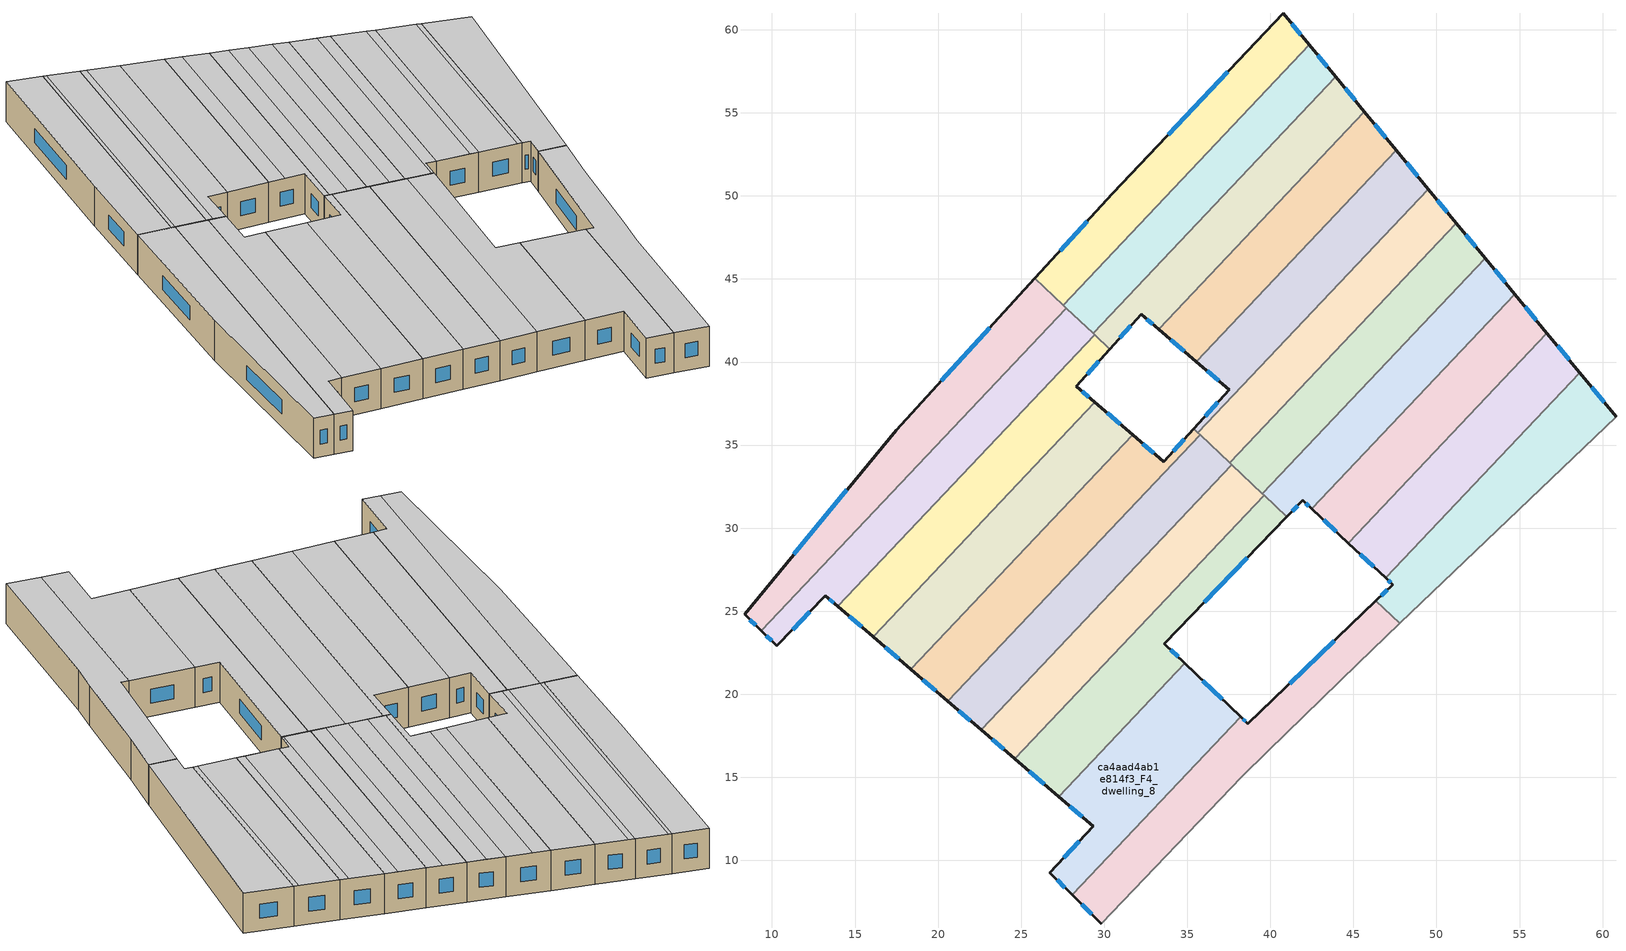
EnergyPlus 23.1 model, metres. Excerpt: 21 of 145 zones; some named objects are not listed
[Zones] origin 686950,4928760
ca4aad4ab1e814f3_F4_dwelling_0
 floor to ca4aad4ab1e814f3_F3_dwelling_0 (EU_floor_Construction): 27.72,43.24 9.36,23.83 8.35,24.82 17.49,35.91 25.83,45.03 z12
 wall outside (EU_wall_Construction): 25.83,45.03 17.49,35.91 8.35,24.82 9.36,23.83 z12:15
 wall to ca4aad4ab1e814f3_F4_dwelling_1 (EU_wall_Construction): 9.36,23.83 27.72,43.24 z12:15
 wall to ca4aad4ab1e814f3_F4_dwelling_10 (EU_wall_Construction): 27.53,43.42 25.83,45.03 z12:15
 wall to ca4aad4ab1e814f3_F4_dwelling_11 (EU_wall_Construction): 27.72,43.24 27.53,43.42 z12:15
 window (EU_Window_Construction): 8.68,24.49 9.03,24.15 / 14.51,32.3 11.32,28.42 / 23.12,42.06 20.2,38.87 z12.98:14.02
 ceiling to ca4aad4ab1e814f3_F5_dwelling_0 (EU_floor_Construction): 17.49,35.91 8.35,24.82 9.36,23.83 27.72,43.24 25.83,45.03 z15
ca4aad4ab1e814f3_F4_dwelling_1
 floor to ca4aad4ab1e814f3_F3_dwelling_1 (EU_floor_Construction): 29.42,41.63 13.97,25.29 13.22,25.93 10.3,22.92 9.36,23.83 27.72,43.24 z12
 wall outside (EU_wall_Construction): 9.36,23.83 10.3,22.92 13.22,25.93 13.97,25.29 z12:15
 wall to ca4aad4ab1e814f3_F4_dwelling_2 (EU_wall_Construction): 13.97,25.29 29.42,41.63 z12:15
 wall to ca4aad4ab1e814f3_F4_dwelling_11 (EU_wall_Construction): 29.33,41.72 27.72,43.24 z12:15
 wall to ca4aad4ab1e814f3_F4_dwelling_12 (EU_wall_Construction): 29.42,41.64 29.33,41.72 z12:15
 window (EU_Window_Construction): 13.46,25.73 13.72,25.5 / 11.25,23.9 12.27,24.95 / 9.67,23.53 9.99,23.21 z12.98:14.02
 ceiling to ca4aad4ab1e814f3_F5_dwelling_1 (EU_floor_Construction): 13.97,25.29 29.42,41.63 27.72,43.24 9.36,23.83 10.3,22.92 13.22,25.93 z15
ca4aad4ab1e814f3_F4_dwelling_10
 floor to ca4aad4ab1e814f3_F3_dwelling_10 (EU_floor_Construction): 40.77,60.99 42.34,59.08 27.53,43.42 25.83,45.03 30.51,50.14 z12
 wall outside (EU_wall_Construction): 42.34,59.08 40.77,60.99 30.51,50.14 25.83,45.03 z12:15
 wall to ca4aad4ab1e814f3_F4_dwelling_11 (EU_wall_Construction): 27.53,43.42 42.34,59.08 z12:15
 window (EU_Window_Construction): 28.99,48.48 27.35,46.69 / 37.43,57.47 33.84,53.67 / 41.83,59.7 41.28,60.37 z12.98:14.02
 ceiling to ca4aad4ab1e814f3_F5_dwelling_10 (EU_floor_Construction): 30.51,50.14 25.83,45.03 27.53,43.42 42.34,59.08 40.77,60.99 z15
ca4aad4ab1e814f3_F4_dwelling_11
 floor to ca4aad4ab1e814f3_F3_dwelling_11 (EU_floor_Construction): 42.34,59.08 43.93,57.16 29.33,41.72 27.53,43.42 z12
 wall outside (EU_wall_Construction): 43.93,57.16 42.34,59.08 z12:15
 wall to ca4aad4ab1e814f3_F4_dwelling_12 (EU_wall_Construction): 29.33,41.72 43.93,57.16 z12:15
 window (EU_Window_Construction): 43.41,57.78 42.86,58.46 z12.98:14.02
 ceiling to ca4aad4ab1e814f3_F5_dwelling_10 (EU_floor_Construction): 27.71,43.25 42.5,58.89 42.34,59.08 27.53,43.42 z15
 ceiling adiabatic (EU_roof_Construction): 29.33,41.72 43.93,57.16 42.5,58.89 27.71,43.25 z15
ca4aad4ab1e814f3_F4_dwelling_12
 floor to ca4aad4ab1e814f3_F3_dwelling_12 (EU_floor_Construction): 43.93,57.16 45.66,55.06 33.28,41.97 32.22,42.87 30.33,40.78 29.33,41.72 z12
 wall outside (EU_wall_Construction): 30.33,40.78 32.22,42.87 33.28,41.97 / 45.66,55.06 43.93,57.16 z12:15
 wall to ca4aad4ab1e814f3_F4_dwelling_13 (EU_wall_Construction): 33.28,41.97 45.66,55.06 z12:15
 wall to ca4aad4ab1e814f3_F4_dwelling_2 (EU_wall_Construction): 29.42,41.64 30.33,40.78 z12:15
 window (EU_Window_Construction): 30.94,41.46 31.6,42.19 / 45.1,55.74 44.49,56.48 / 32.56,42.58 32.93,42.26 z12.98:14.02
 ceiling to ca4aad4ab1e814f3_F5_dwelling_12 (EU_floor_Construction): 33.28,41.97 45.66,55.06 44.25,56.77 29.7,41.38 30.33,40.78 32.22,42.87 z15
 ceiling to ca4aad4ab1e814f3_F5_dwelling_11 (EU_floor_Construction): 29.7,41.38 44.25,56.77 43.93,57.16 29.33,41.72 z15
ca4aad4ab1e814f3_F4_dwelling_13
 floor to ca4aad4ab1e814f3_F3_dwelling_13 (EU_floor_Construction): 45.66,55.06 47.57,52.74 35.55,40.03 33.28,41.97 z12
 wall outside (EU_wall_Construction): 47.57,52.74 45.66,55.06 / 33.28,41.97 35.55,40.03 z12:15
 wall to ca4aad4ab1e814f3_F4_dwelling_14 (EU_wall_Construction): 35.55,40.03 47.57,52.74 z12:15
 window (EU_Window_Construction): 46.95,53.5 46.28,54.31 / 34.02,41.34 34.81,40.66 z12.98:14.02
 ceiling adiabatic (EU_roof_Construction): 35.55,40.03 47.57,52.74 45.66,55.06 33.28,41.97 z15
ca4aad4ab1e814f3_F4_dwelling_14
 floor to ca4aad4ab1e814f3_F3_dwelling_14 (EU_floor_Construction): 47.57,52.74 49.5,50.41 35.64,35.75 35.4,35.99 37.54,38.32 35.55,40.03 z12
 wall outside (EU_wall_Construction): 35.55,40.03 37.54,38.32 35.4,35.99 / 49.5,50.41 47.57,52.74 z12:15
 wall to ca4aad4ab1e814f3_F4_dwelling_15 (EU_wall_Construction): 35.64,35.75 49.5,50.41 z12:15
 wall to ca4aad4ab1e814f3_F4_dwelling_4 (EU_wall_Construction): 35.4,35.99 35.64,35.75 z12:15
 window (EU_Window_Construction): 36.84,37.56 36.09,36.75 / 36.19,39.47 36.89,38.88 / 48.87,51.17 48.2,51.98 z12.98:14.02
 ceiling to ca4aad4ab1e814f3_F5_dwelling_14 (EU_floor_Construction): 37.54,38.32 35.4,35.99 35.64,35.75 49.5,50.41 48.35,51.8 36.47,39.23 z15
 ceiling to ca4aad4ab1e814f3_F5_dwelling_13 (EU_floor_Construction): 36.47,39.23 48.35,51.8 47.57,52.74 35.55,40.03 z15
ca4aad4ab1e814f3_F4_dwelling_15
 floor to ca4aad4ab1e814f3_F3_dwelling_15 (EU_floor_Construction): 49.5,50.41 51.2,48.35 37.57,33.93 35.64,35.75 z12
 wall outside (EU_wall_Construction): 51.2,48.35 49.5,50.41 z12:15
 wall to ca4aad4ab1e814f3_F4_dwelling_16 (EU_wall_Construction): 37.57,33.93 51.2,48.35 z12:15
 wall to ca4aad4ab1e814f3_F4_dwelling_5 (EU_wall_Construction): 35.77,35.63 37.57,33.93 z12:15
 wall to ca4aad4ab1e814f3_F4_dwelling_4 (EU_wall_Construction): 35.64,35.75 35.77,35.63 z12:15
 window (EU_Window_Construction): 50.65,49.02 50.05,49.74 z12.98:14.02
 ceiling adiabatic (EU_roof_Construction): 37.57,33.93 51.2,48.35 50.35,49.38 36.6,34.85 z15
 ceiling to ca4aad4ab1e814f3_F5_dwelling_14 (EU_floor_Construction): 36.6,34.85 50.35,49.38 49.5,50.41 35.64,35.75 z15
ca4aad4ab1e814f3_F4_dwelling_16
 floor to ca4aad4ab1e814f3_F3_dwelling_16 (EU_floor_Construction): 51.2,48.35 52.93,46.26 39.52,32.08 37.57,33.93 z12
 wall outside (EU_wall_Construction): 52.93,46.26 51.2,48.35 z12:15
 wall to ca4aad4ab1e814f3_F4_dwelling_17 (EU_wall_Construction): 39.52,32.08 52.93,46.26 z12:15
 wall to ca4aad4ab1e814f3_F4_dwelling_6 (EU_wall_Construction): 37.69,33.82 39.52,32.08 z12:15
 wall to ca4aad4ab1e814f3_F4_dwelling_5 (EU_wall_Construction): 37.57,33.93 37.69,33.82 z12:15
 window (EU_Window_Construction): 52.36,46.94 51.76,47.67 z12.98:14.02
 ceiling to ca4aad4ab1e814f3_F5_dwelling_16 (EU_floor_Construction): 39.52,32.08 52.92,46.26 52.23,47.1 38.74,32.83 z15
 ceiling adiabatic (EU_roof_Construction): 38.74,32.83 52.23,47.1 51.2,48.35 37.57,33.93 z15
ca4aad4ab1e814f3_F4_dwelling_17
 floor to ca4aad4ab1e814f3_F3_dwelling_17 (EU_floor_Construction): 52.93,46.26 54.72,44.08 42.49,31.16 41.95,31.67 41,30.69 39.52,32.08 z12
 wall outside (EU_wall_Construction): 41,30.69 41.95,31.67 42.49,31.16 / 54.72,44.08 52.93,46.26 z12:15
 wall to ca4aad4ab1e814f3_F4_dwelling_18 (EU_wall_Construction): 42.49,31.16 54.72,44.08 z12:15
 wall to ca4aad4ab1e814f3_F4_dwelling_7 (EU_wall_Construction): 39.62,31.99 41,30.69 z12:15
 wall to ca4aad4ab1e814f3_F4_dwelling_6 (EU_wall_Construction): 39.52,32.08 39.62,31.99 z12:15
 window (EU_Window_Construction): 41.3,31.01 41.64,31.35 / 54.13,44.79 53.51,45.55 / 42.12,31.51 42.32,31.33 z12.98:14.02
 ceiling to ca4aad4ab1e814f3_F5_dwelling_17 (EU_floor_Construction): 42.49,31.16 54.72,44.08 54.15,44.77 40.91,30.77 41,30.69 41.95,31.67 z15
 ceiling to ca4aad4ab1e814f3_F5_dwelling_16 (EU_floor_Construction): 40.91,30.77 54.15,44.77 52.92,46.26 39.52,32.08 z15
ca4aad4ab1e814f3_F4_dwelling_18
 floor to ca4aad4ab1e814f3_F3_dwelling_18 (EU_floor_Construction): 54.72,44.08 56.65,41.75 44.69,29.1 42.49,31.16 z12
 wall outside (EU_wall_Construction): 56.65,41.75 54.72,44.08 / 42.49,31.16 44.69,29.1 z12:15
 wall to ca4aad4ab1e814f3_F4_dwelling_19 (EU_wall_Construction): 44.69,29.1 56.65,41.75 z12:15
 window (EU_Window_Construction): 56.02,42.51 55.34,43.32 / 43.21,30.49 43.98,29.77 z12.98:14.02
 ceiling to ca4aad4ab1e814f3_F5_dwelling_18 (EU_floor_Construction): 44.69,29.1 56.65,41.75 56.26,42.22 44.25,29.52 z15
 ceiling to ca4aad4ab1e814f3_F5_dwelling_17 (EU_floor_Construction): 44.25,29.52 56.26,42.22 54.72,44.08 42.49,31.16 z15
ca4aad4ab1e814f3_F4_dwelling_19
 floor to ca4aad4ab1e814f3_F3_dwelling_19 (EU_floor_Construction): 56.65,41.75 58.62,39.35 46.94,27 44.69,29.1 z12
 wall outside (EU_wall_Construction): 58.62,39.35 56.65,41.75 / 44.69,29.1 46.94,27 z12:15
 wall to ca4aad4ab1e814f3_F4_dwelling_20 (EU_wall_Construction): 46.94,27 58.62,39.35 z12:15
 window (EU_Window_Construction): 57.98,40.13 57.29,40.97 / 45.42,28.42 46.21,27.68 z12.98:14.02
 ceiling to ca4aad4ab1e814f3_F5_dwelling_19 (EU_floor_Construction): 46.94,27 58.62,39.35 58.42,39.59 46.72,27.21 z15
 ceiling to ca4aad4ab1e814f3_F5_dwelling_18 (EU_floor_Construction): 46.72,27.21 58.42,39.59 56.65,41.75 44.69,29.1 z15
ca4aad4ab1e814f3_F4_dwelling_2
 floor to ca4aad4ab1e814f3_F3_dwelling_2 (EU_floor_Construction): 30.33,40.78 28.31,38.54 29.43,37.57 16.09,23.46 13.97,25.29 29.42,41.63 z12
 wall outside (EU_wall_Construction): 29.43,37.57 28.31,38.54 30.33,40.78 / 13.97,25.29 16.09,23.46 z12:15
 wall to ca4aad4ab1e814f3_F4_dwelling_3 (EU_wall_Construction): 16.09,23.46 29.43,37.57 z12:15
 window (EU_Window_Construction): 28.96,39.27 29.67,40.05 / 29.07,37.89 28.67,38.23 / 14.66,24.7 15.4,24.06 z12.98:14.02
 ceiling to ca4aad4ab1e814f3_F5_dwelling_2 (EU_floor_Construction): 29.43,37.57 28.31,38.54 30.33,40.78 29.42,41.63 13.97,25.29 16.09,23.46 z15
ca4aad4ab1e814f3_F4_dwelling_20
 floor to ca4aad4ab1e814f3_F3_dwelling_20 (EU_floor_Construction): 58.62,39.35 60.81,36.7 47.79,24.27 46.36,25.62 47.38,26.59 46.94,27 z12
 wall outside (EU_wall_Construction): 46.94,27 47.38,26.59 46.36,25.62 / 60.81,36.7 58.62,39.35 z12:15
 wall adiabatic (EU_wall_Construction): 47.79,24.27 60.81,36.7 z12:15
 wall to ca4aad4ab1e814f3_F4_dwelling_9 (EU_wall_Construction): 46.36,25.62 47.79,24.27 z12:15
 window (EU_Window_Construction): 47.05,26.28 46.69,25.94 / 47.08,26.87 47.23,26.73 / 60.1,37.56 59.33,38.49 z12.98:14.02
 ceiling to ca4aad4ab1e814f3_F5_dwelling_19 (EU_floor_Construction): 60.81,36.7 58.62,39.35 46.94,27 47.38,26.59 46.36,25.62 47.79,24.27 z15
ca4aad4ab1e814f3_F4_dwelling_3
 floor to ca4aad4ab1e814f3_F3_dwelling_3 (EU_floor_Construction): 31.71,35.61 18.37,21.5 16.09,23.46 29.43,37.57 z12
 wall outside (EU_wall_Construction): 16.09,23.46 18.37,21.5 / 31.71,35.61 29.43,37.57 z12:15
 wall to ca4aad4ab1e814f3_F4_dwelling_4 (EU_wall_Construction): 18.37,21.5 31.71,35.61 z12:15
 window (EU_Window_Construction): 16.83,22.82 17.63,22.14 / 30.97,36.25 30.17,36.93 z12.98:14.02
 ceiling to ca4aad4ab1e814f3_F5_dwelling_3 (EU_floor_Construction): 18.37,21.5 31.71,35.61 29.43,37.57 16.09,23.46 z15
ca4aad4ab1e814f3_F4_dwelling_4
 floor to ca4aad4ab1e814f3_F3_dwelling_4 (EU_floor_Construction): 35.77,35.63 20.59,19.58 18.37,21.5 31.71,35.61 33.58,34 35.4,35.99 z12
 wall outside (EU_wall_Construction): 35.4,35.99 33.58,34 31.71,35.61 / 18.37,21.5 20.59,19.58 z12:15
 wall to ca4aad4ab1e814f3_F4_dwelling_5 (EU_wall_Construction): 20.59,19.58 35.77,35.63 z12:15
 window (EU_Window_Construction): 34.81,35.34 34.17,34.64 / 19.09,20.88 19.87,20.21 / 32.97,34.52 32.32,35.08 z12.98:14.02
 ceiling to ca4aad4ab1e814f3_F5_dwelling_4 (EU_floor_Construction): 33.58,34 31.71,35.61 18.37,21.5 20.59,19.58 35.77,35.63 35.4,35.99 z15
ca4aad4ab1e814f3_F4_dwelling_5
 floor to ca4aad4ab1e814f3_F3_dwelling_5 (EU_floor_Construction): 37.69,33.82 22.6,17.86 20.59,19.58 35.77,35.63 z12
 wall outside (EU_wall_Construction): 20.59,19.58 22.6,17.86 z12:15
 wall to ca4aad4ab1e814f3_F4_dwelling_6 (EU_wall_Construction): 22.6,17.86 37.69,33.82 z12:15
 window (EU_Window_Construction): 21.24,19.02 21.95,18.42 z12.98:14.02
 ceiling to ca4aad4ab1e814f3_F5_dwelling_5 (EU_floor_Construction): 22.6,17.86 37.69,33.82 35.77,35.63 20.59,19.58 z15
ca4aad4ab1e814f3_F4_dwelling_6
 floor to ca4aad4ab1e814f3_F3_dwelling_6 (EU_floor_Construction): 39.62,31.99 24.62,16.12 22.6,17.86 37.69,33.82 z12
 wall outside (EU_wall_Construction): 22.6,17.86 24.62,16.12 z12:15
 wall to ca4aad4ab1e814f3_F4_dwelling_7 (EU_wall_Construction): 24.62,16.12 39.62,31.99 z12:15
 window (EU_Window_Construction): 23.25,17.29 23.96,16.68 z12.98:14.02
 ceiling to ca4aad4ab1e814f3_F5_dwelling_6 (EU_floor_Construction): 24.62,16.12 39.62,31.99 37.69,33.82 22.6,17.86 z15
ca4aad4ab1e814f3_F4_dwelling_7
 floor to ca4aad4ab1e814f3_F3_dwelling_7 (EU_floor_Construction): 41,30.69 33.62,23.05 34.85,21.87 27.26,13.84 24.62,16.12 39.62,31.99 z12
 wall outside (EU_wall_Construction): 34.85,21.87 33.62,23.05 41,30.69 / 24.62,16.12 27.26,13.84 z12:15
 wall to ca4aad4ab1e814f3_F4_dwelling_8 (EU_wall_Construction): 27.26,13.84 34.85,21.87 z12:15
 window (EU_Window_Construction): 36.02,25.54 38.6,28.21 / 34.45,22.26 34.02,22.67 / 25.48,15.38 26.4,14.58 z12.98:14.02
 ceiling to ca4aad4ab1e814f3_F5_dwelling_7 (EU_floor_Construction): 34.85,21.87 33.62,23.05 41,30.69 39.62,31.99 24.62,16.12 27.26,13.84 z15
ca4aad4ab1e814f3_F4_dwelling_8
 floor to ca4aad4ab1e814f3_F3_dwelling_8 (EU_floor_Construction): 38.21,18.64 28.07,7.92 26.73,9.26 29.35,12.04 27.26,13.84 34.85,21.87 z12
 wall outside (EU_wall_Construction): 27.26,13.84 29.35,12.04 26.73,9.26 28.07,7.92 / 38.21,18.64 34.85,21.87 z12:15
 wall to ca4aad4ab1e814f3_F4_dwelling_9 (EU_wall_Construction): 28.07,7.92 38.21,18.64 z12:15
 window (EU_Window_Construction): 27.16,8.83 27.64,8.36 / 28.49,11.14 27.58,10.17 / 27.94,13.26 28.67,12.63 / 37.12,19.69 35.94,20.82 z12.98:14.02
 ceiling to ca4aad4ab1e814f3_F5_dwelling_8 (EU_floor_Construction): 29.35,12.04 26.73,9.26 28.07,7.92 38.21,18.64 34.85,21.87 27.26,13.84 z15
ca4aad4ab1e814f3_F4_dwelling_9
 floor to ca4aad4ab1e814f3_F3_dwelling_9 (EU_floor_Construction): 47.79,24.27 45.25,21.83 39.86,16.58 38.27,15.04 29.83,6.18 28.07,7.92 38.21,18.64 38.65,18.22 46.36,25.62 z12
 wall outside (EU_wall_Construction): 28.07,7.92 29.83,6.18 / 46.36,25.62 38.65,18.22 38.21,18.64 z12:15
 wall adiabatic (EU_wall_Construction): 29.83,6.18 38.27,15.04 39.86,16.58 45.25,21.83 47.79,24.27 z12:15
 window (EU_Window_Construction): 28.64,7.36 29.26,6.75 / 38.5,18.36 38.35,18.51 / 43.85,23.21 41.15,20.63 z12.98:14.02
 ceiling to ca4aad4ab1e814f3_F5_dwelling_9 (EU_floor_Construction): 38.27,15.04 39.86,16.58 45.25,21.83 47.79,24.27 46.36,25.62 38.65,18.22 38.21,18.64 28.07,7.92 29.83,6.18 z15
[Building]
EU S2 Campaign: North Axis=0; Terrain=City; Solar Distribution=FullExterior
[Site:Location]
Bologna: Latitude=44.5; Longitude=11.25; Time Zone=1; Elevation=37
[SizingPeriod:WeatherFileDays]
AnnualSizingPeriod: Begin Month=1; Begin Day of Month=1; End Month=12; End Day of Month=31; Day of Week for Start Day=Monday; Use Weather File Daylight Saving Period=No; Use Weather File Rain and Snow Indicators=No
[MATERIAL]
EU_InternalMass_Material: Roughness=MediumRough; Thickness=0.1; Conductivity=1; Density=1800; Specific Heat=900; Thermal Absorptance=0.9; Solar Absorptance=0.7; Visible Absorptance=0.7
[MATERIAL:NOMASS] Roughness=MediumRough; Thermal Absorptance=0.9; Solar Absorptance=0.7; Visible Absorptance=0.7
Name | Thermal Resistance
EU_wall_NoMass | 0.905828
EU_roof_NoMass | 0.37593
EU_floor_NoMass | 0.67114
[WINDOWMATERIAL:SIMPLEGLAZINGSYSTEM]
EU_Window_SimpleGlazing: UFactor=4.52486; Solar Heat Gain Coefficient=0.85; Visible Transmittance=0.85
[CONSTRUCTION]
EU_wall_Construction: EU_wall_NoMass
EU_roof_Construction: EU_roof_NoMass
EU_floor_Construction: EU_floor_NoMass
EU_Window_Construction: EU_Window_SimpleGlazing
EU_InternalMass_Construction: EU_InternalMass_Material
[ZONE] Type=1; Multiplier=1; Ceiling Height=autocalculate; Floor Area=autocalculate; Part of Total Floor Area=Yes
Name | Volume
ca4aad4ab1e814f3_F4_dwelling_0 | 174.764
ca4aad4ab1e814f3_F4_dwelling_1 | 174.803
ca4aad4ab1e814f3_F4_dwelling_10 | 158.925
ca4aad4ab1e814f3_F4_dwelling_11 | 158.889
ca4aad4ab1e814f3_F4_dwelling_12 | 158.949
ca4aad4ab1e814f3_F4_dwelling_13 | 158.912
ca4aad4ab1e814f3_F4_dwelling_14 | 158.881
ca4aad4ab1e814f3_F4_dwelling_15 | 158.943
ca4aad4ab1e814f3_F4_dwelling_16 | 158.913
ca4aad4ab1e814f3_F4_dwelling_17 | 158.927
ca4aad4ab1e814f3_F4_dwelling_18 | 158.875
ca4aad4ab1e814f3_F4_dwelling_19 | 158.903
ca4aad4ab1e814f3_F4_dwelling_2 | 174.825
ca4aad4ab1e814f3_F4_dwelling_20 | 158.93
ca4aad4ab1e814f3_F4_dwelling_3 | 174.791
ca4aad4ab1e814f3_F4_dwelling_4 | 174.836
ca4aad4ab1e814f3_F4_dwelling_5 | 174.785
ca4aad4ab1e814f3_F4_dwelling_6 | 174.8
ca4aad4ab1e814f3_F4_dwelling_7 | 174.81
ca4aad4ab1e814f3_F4_dwelling_8 | 174.828
ca4aad4ab1e814f3_F4_dwelling_9 | 174.798
[INTERNALMASS] Construction=EU_InternalMass_Construction
Name | Zone or ZoneList | Surface Area
ca4aad4ab1e814f3_F4_dwelling_0_EU_InternalMass | ca4aad4ab1e814f3_F4_dwelling_0 | 58.2549
ca4aad4ab1e814f3_F4_dwelling_1_EU_InternalMass | ca4aad4ab1e814f3_F4_dwelling_1 | 58.2682
ca4aad4ab1e814f3_F4_dwelling_2_EU_InternalMass | ca4aad4ab1e814f3_F4_dwelling_2 | 58.275
ca4aad4ab1e814f3_F4_dwelling_3_EU_InternalMass | ca4aad4ab1e814f3_F4_dwelling_3 | 58.2634
ca4aad4ab1e814f3_F4_dwelling_4_EU_InternalMass | ca4aad4ab1e814f3_F4_dwelling_4 | 58.2785
ca4aad4ab1e814f3_F4_dwelling_5_EU_InternalMass | ca4aad4ab1e814f3_F4_dwelling_5 | 58.2616
ca4aad4ab1e814f3_F4_dwelling_6_EU_InternalMass | ca4aad4ab1e814f3_F4_dwelling_6 | 58.2668
ca4aad4ab1e814f3_F4_dwelling_7_EU_InternalMass | ca4aad4ab1e814f3_F4_dwelling_7 | 58.2704
ca4aad4ab1e814f3_F4_dwelling_8_EU_InternalMass | ca4aad4ab1e814f3_F4_dwelling_8 | 58.276
ca4aad4ab1e814f3_F4_dwelling_9_EU_InternalMass | ca4aad4ab1e814f3_F4_dwelling_9 | 58.2659
ca4aad4ab1e814f3_F4_dwelling_10_EU_InternalMass | ca4aad4ab1e814f3_F4_dwelling_10 | 52.9754
ca4aad4ab1e814f3_F4_dwelling_11_EU_InternalMass | ca4aad4ab1e814f3_F4_dwelling_11 | 52.9629
ca4aad4ab1e814f3_F4_dwelling_12_EU_InternalMass | ca4aad4ab1e814f3_F4_dwelling_12 | 52.9832
ca4aad4ab1e814f3_F4_dwelling_13_EU_InternalMass | ca4aad4ab1e814f3_F4_dwelling_13 | 52.9705
ca4aad4ab1e814f3_F4_dwelling_14_EU_InternalMass | ca4aad4ab1e814f3_F4_dwelling_14 | 52.9608
ca4aad4ab1e814f3_F4_dwelling_15_EU_InternalMass | ca4aad4ab1e814f3_F4_dwelling_15 | 52.9807
ca4aad4ab1e814f3_F4_dwelling_16_EU_InternalMass | ca4aad4ab1e814f3_F4_dwelling_16 | 52.9711
ca4aad4ab1e814f3_F4_dwelling_17_EU_InternalMass | ca4aad4ab1e814f3_F4_dwelling_17 | 52.9758
ca4aad4ab1e814f3_F4_dwelling_18_EU_InternalMass | ca4aad4ab1e814f3_F4_dwelling_18 | 52.9585
ca4aad4ab1e814f3_F4_dwelling_19_EU_InternalMass | ca4aad4ab1e814f3_F4_dwelling_19 | 52.968
ca4aad4ab1e814f3_F4_dwelling_20_EU_InternalMass | ca4aad4ab1e814f3_F4_dwelling_20 | 52.9768
[OTHEREQUIPMENT] Fuel Type=Electricity; Design Level Calculation Method=Watts/Area; Power per Zone Floor Area=1; Fraction Latent=0; Fraction Radiant=0; Fraction Lost=0; Carbon Dioxide Generation Rate=0; EndUse Subcategory=EU_Step8_InternalGains
Name | Zone or ZoneList or Space or SpaceList | Schedule
EU_Step8_InternalGain_ca4aad4ab1e814f3_F4_dwelling_0_f000 | ca4aad4ab1e814f3_F4_dwelling_0 | EU_Step8_GainSchedule_ca4aad4ab1e814f3_F4_dwelling_0_f000
EU_Step8_InternalGain_ca4aad4ab1e814f3_F4_dwelling_1_f000 | ca4aad4ab1e814f3_F4_dwelling_1 | EU_Step8_GainSchedule_ca4aad4ab1e814f3_F4_dwelling_1_f000
EU_Step8_InternalGain_ca4aad4ab1e814f3_F4_dwelling_2_f000 | ca4aad4ab1e814f3_F4_dwelling_2 | EU_Step8_GainSchedule_ca4aad4ab1e814f3_F4_dwelling_2_f000
EU_Step8_InternalGain_ca4aad4ab1e814f3_F4_dwelling_3_f000 | ca4aad4ab1e814f3_F4_dwelling_3 | EU_Step8_GainSchedule_ca4aad4ab1e814f3_F4_dwelling_3_f000
EU_Step8_InternalGain_ca4aad4ab1e814f3_F4_dwelling_4_f000 | ca4aad4ab1e814f3_F4_dwelling_4 | EU_Step8_GainSchedule_ca4aad4ab1e814f3_F4_dwelling_4_f000
EU_Step8_InternalGain_ca4aad4ab1e814f3_F4_dwelling_5_f000 | ca4aad4ab1e814f3_F4_dwelling_5 | EU_Step8_GainSchedule_ca4aad4ab1e814f3_F4_dwelling_5_f000
EU_Step8_InternalGain_ca4aad4ab1e814f3_F4_dwelling_6_f000 | ca4aad4ab1e814f3_F4_dwelling_6 | EU_Step8_GainSchedule_ca4aad4ab1e814f3_F4_dwelling_6_f000
EU_Step8_InternalGain_ca4aad4ab1e814f3_F4_dwelling_7_f000 | ca4aad4ab1e814f3_F4_dwelling_7 | EU_Step8_GainSchedule_ca4aad4ab1e814f3_F4_dwelling_7_f000
EU_Step8_InternalGain_ca4aad4ab1e814f3_F4_dwelling_8_f000 | ca4aad4ab1e814f3_F4_dwelling_8 | EU_Step8_GainSchedule_ca4aad4ab1e814f3_F4_dwelling_8_f000
EU_Step8_InternalGain_ca4aad4ab1e814f3_F4_dwelling_9_f000 | ca4aad4ab1e814f3_F4_dwelling_9 | EU_Step8_GainSchedule_ca4aad4ab1e814f3_F4_dwelling_9_f000
EU_Step8_InternalGain_ca4aad4ab1e814f3_F4_dwelling_10_f000 | ca4aad4ab1e814f3_F4_dwelling_10 | EU_Step8_GainSchedule_ca4aad4ab1e814f3_F4_dwelling_10_f000
EU_Step8_InternalGain_ca4aad4ab1e814f3_F4_dwelling_11_f000 | ca4aad4ab1e814f3_F4_dwelling_11 | EU_Step8_GainSchedule_ca4aad4ab1e814f3_F4_dwelling_11_f000
EU_Step8_InternalGain_ca4aad4ab1e814f3_F4_dwelling_12_f000 | ca4aad4ab1e814f3_F4_dwelling_12 | EU_Step8_GainSchedule_ca4aad4ab1e814f3_F4_dwelling_12_f000
EU_Step8_InternalGain_ca4aad4ab1e814f3_F4_dwelling_13_f000 | ca4aad4ab1e814f3_F4_dwelling_13 | EU_Step8_GainSchedule_ca4aad4ab1e814f3_F4_dwelling_13_f000
EU_Step8_InternalGain_ca4aad4ab1e814f3_F4_dwelling_14_f000 | ca4aad4ab1e814f3_F4_dwelling_14 | EU_Step8_GainSchedule_ca4aad4ab1e814f3_F4_dwelling_14_f000
EU_Step8_InternalGain_ca4aad4ab1e814f3_F4_dwelling_15_f000 | ca4aad4ab1e814f3_F4_dwelling_15 | EU_Step8_GainSchedule_ca4aad4ab1e814f3_F4_dwelling_15_f000
EU_Step8_InternalGain_ca4aad4ab1e814f3_F4_dwelling_16_f000 | ca4aad4ab1e814f3_F4_dwelling_16 | EU_Step8_GainSchedule_ca4aad4ab1e814f3_F4_dwelling_16_f000
EU_Step8_InternalGain_ca4aad4ab1e814f3_F4_dwelling_17_f000 | ca4aad4ab1e814f3_F4_dwelling_17 | EU_Step8_GainSchedule_ca4aad4ab1e814f3_F4_dwelling_17_f000
EU_Step8_InternalGain_ca4aad4ab1e814f3_F4_dwelling_18_f000 | ca4aad4ab1e814f3_F4_dwelling_18 | EU_Step8_GainSchedule_ca4aad4ab1e814f3_F4_dwelling_18_f000
EU_Step8_InternalGain_ca4aad4ab1e814f3_F4_dwelling_19_f000 | ca4aad4ab1e814f3_F4_dwelling_19 | EU_Step8_GainSchedule_ca4aad4ab1e814f3_F4_dwelling_19_f000
EU_Step8_InternalGain_ca4aad4ab1e814f3_F4_dwelling_20_f000 | ca4aad4ab1e814f3_F4_dwelling_20 | EU_Step8_GainSchedule_ca4aad4ab1e814f3_F4_dwelling_20_f000
[ZONEVENTILATION:DESIGNFLOWRATE] Schedule=EU_AlwaysOn; Design Flow Rate Calculation Method=AirChanges/Hour; Air Changes per Hour=0.73129; Ventilation Type=Natural; Fan Pressure Rise=0; Fan Total Efficiency=1; Constant Term Coefficient=1; Temperature Term Coefficient=0; Velocity Term Coefficient=0; Velocity Squared Term Coefficient=0; Minimum Indoor Temperature=-100; Maximum Indoor Temperature=100; Delta Temperature=-100; Minimum Outdoor Temperature=-100; Maximum Outdoor Temperature=100; Maximum Wind Speed=40
Name | Zone or ZoneList or Space or SpaceList
EU_ConstantAir_ca4aad4ab1e814f3_F4_dwelling_0 | ca4aad4ab1e814f3_F4_dwelling_0
EU_ConstantAir_ca4aad4ab1e814f3_F4_dwelling_1 | ca4aad4ab1e814f3_F4_dwelling_1
EU_ConstantAir_ca4aad4ab1e814f3_F4_dwelling_2 | ca4aad4ab1e814f3_F4_dwelling_2
EU_ConstantAir_ca4aad4ab1e814f3_F4_dwelling_3 | ca4aad4ab1e814f3_F4_dwelling_3
EU_ConstantAir_ca4aad4ab1e814f3_F4_dwelling_4 | ca4aad4ab1e814f3_F4_dwelling_4
EU_ConstantAir_ca4aad4ab1e814f3_F4_dwelling_5 | ca4aad4ab1e814f3_F4_dwelling_5
EU_ConstantAir_ca4aad4ab1e814f3_F4_dwelling_6 | ca4aad4ab1e814f3_F4_dwelling_6
EU_ConstantAir_ca4aad4ab1e814f3_F4_dwelling_7 | ca4aad4ab1e814f3_F4_dwelling_7
EU_ConstantAir_ca4aad4ab1e814f3_F4_dwelling_8 | ca4aad4ab1e814f3_F4_dwelling_8
EU_ConstantAir_ca4aad4ab1e814f3_F4_dwelling_9 | ca4aad4ab1e814f3_F4_dwelling_9
EU_ConstantAir_ca4aad4ab1e814f3_F4_dwelling_10 | ca4aad4ab1e814f3_F4_dwelling_10
EU_ConstantAir_ca4aad4ab1e814f3_F4_dwelling_11 | ca4aad4ab1e814f3_F4_dwelling_11
EU_ConstantAir_ca4aad4ab1e814f3_F4_dwelling_12 | ca4aad4ab1e814f3_F4_dwelling_12
EU_ConstantAir_ca4aad4ab1e814f3_F4_dwelling_13 | ca4aad4ab1e814f3_F4_dwelling_13
EU_ConstantAir_ca4aad4ab1e814f3_F4_dwelling_14 | ca4aad4ab1e814f3_F4_dwelling_14
EU_ConstantAir_ca4aad4ab1e814f3_F4_dwelling_15 | ca4aad4ab1e814f3_F4_dwelling_15
EU_ConstantAir_ca4aad4ab1e814f3_F4_dwelling_16 | ca4aad4ab1e814f3_F4_dwelling_16
EU_ConstantAir_ca4aad4ab1e814f3_F4_dwelling_17 | ca4aad4ab1e814f3_F4_dwelling_17
EU_ConstantAir_ca4aad4ab1e814f3_F4_dwelling_18 | ca4aad4ab1e814f3_F4_dwelling_18
EU_ConstantAir_ca4aad4ab1e814f3_F4_dwelling_19 | ca4aad4ab1e814f3_F4_dwelling_19
EU_ConstantAir_ca4aad4ab1e814f3_F4_dwelling_20 | ca4aad4ab1e814f3_F4_dwelling_20
[HVACTEMPLATE:ZONE:IDEALLOADSAIRSYSTEM] System Availability Schedule=EU_AlwaysOn; Maximum Heating Supply Air Temperature=50; Minimum Cooling Supply Air Temperature=13; Maximum Heating Supply Air Humidity Ratio=0.0156; Minimum Cooling Supply Air Humidity Ratio=0.0077; Heating Limit=NoLimit; Cooling Limit=NoLimit; Heating Availability Schedule=EU_AlwaysOn; Cooling Availability Schedule=EU_CoolingOff; Dehumidification Control Type=ConstantSensibleHeatRatio; Cooling Sensible Heat Ratio=0.7; Dehumidification Setpoint=60; Humidification Control Type=None; Humidification Setpoint=30; Outdoor Air Method=None; Outdoor Air Flow Rate per Person=0.00944; Outdoor Air Flow Rate per Zone Floor Area=0; Outdoor Air Flow Rate per Zone=0; Demand Controlled Ventilation Type=None; Outdoor Air Economizer Type=NoEconomizer; Heat Recovery Type=None; Sensible Heat Recovery Effectiveness=0.7; Latent Heat Recovery Effectiveness=0.65
Name | Template Thermostat
ca4aad4ab1e814f3_F4_dwelling_0 | EU_HeatOnly_ca4aad4ab1e814f3_F4_dwelling_0
ca4aad4ab1e814f3_F4_dwelling_1 | EU_HeatOnly_ca4aad4ab1e814f3_F4_dwelling_1
ca4aad4ab1e814f3_F4_dwelling_2 | EU_HeatOnly_ca4aad4ab1e814f3_F4_dwelling_2
ca4aad4ab1e814f3_F4_dwelling_3 | EU_HeatOnly_ca4aad4ab1e814f3_F4_dwelling_3
ca4aad4ab1e814f3_F4_dwelling_4 | EU_HeatOnly_ca4aad4ab1e814f3_F4_dwelling_4
ca4aad4ab1e814f3_F4_dwelling_5 | EU_HeatOnly_ca4aad4ab1e814f3_F4_dwelling_5
ca4aad4ab1e814f3_F4_dwelling_6 | EU_HeatOnly_ca4aad4ab1e814f3_F4_dwelling_6
ca4aad4ab1e814f3_F4_dwelling_7 | EU_HeatOnly_ca4aad4ab1e814f3_F4_dwelling_7
ca4aad4ab1e814f3_F4_dwelling_8 | EU_HeatOnly_ca4aad4ab1e814f3_F4_dwelling_8
ca4aad4ab1e814f3_F4_dwelling_9 | EU_HeatOnly_ca4aad4ab1e814f3_F4_dwelling_9
ca4aad4ab1e814f3_F4_dwelling_10 | EU_HeatOnly_ca4aad4ab1e814f3_F4_dwelling_10
ca4aad4ab1e814f3_F4_dwelling_11 | EU_HeatOnly_ca4aad4ab1e814f3_F4_dwelling_11
ca4aad4ab1e814f3_F4_dwelling_12 | EU_HeatOnly_ca4aad4ab1e814f3_F4_dwelling_12
ca4aad4ab1e814f3_F4_dwelling_13 | EU_HeatOnly_ca4aad4ab1e814f3_F4_dwelling_13
ca4aad4ab1e814f3_F4_dwelling_14 | EU_HeatOnly_ca4aad4ab1e814f3_F4_dwelling_14
ca4aad4ab1e814f3_F4_dwelling_15 | EU_HeatOnly_ca4aad4ab1e814f3_F4_dwelling_15
ca4aad4ab1e814f3_F4_dwelling_16 | EU_HeatOnly_ca4aad4ab1e814f3_F4_dwelling_16
ca4aad4ab1e814f3_F4_dwelling_17 | EU_HeatOnly_ca4aad4ab1e814f3_F4_dwelling_17
ca4aad4ab1e814f3_F4_dwelling_18 | EU_HeatOnly_ca4aad4ab1e814f3_F4_dwelling_18
ca4aad4ab1e814f3_F4_dwelling_19 | EU_HeatOnly_ca4aad4ab1e814f3_F4_dwelling_19
ca4aad4ab1e814f3_F4_dwelling_20 | EU_HeatOnly_ca4aad4ab1e814f3_F4_dwelling_20
[SIZING:ZONE] Zone Cooling Design Supply Air Temperature Input Method=SupplyAirTemperature; Zone Cooling Design Supply Air Temperature=13; Zone Heating Design Supply Air Temperature Input Method=SupplyAirTemperature; Zone Heating Design Supply Air Temperature=50; Zone Cooling Design Supply Air Humidity Ratio=0.008; Zone Heating Design Supply Air Humidity Ratio=0.008; Cooling Design Air Flow Method=DesignDay; Cooling Design Air Flow Rate=0; Cooling Minimum Air Flow per Zone Floor Area=0.000762; Cooling Minimum Air Flow=0; Cooling Minimum Air Flow Fraction=0.2; Heating Design Air Flow Method=DesignDay; Heating Design Air Flow Rate=0; Heating Maximum Air Flow per Zone Floor Area=0.002032; Heating Maximum Air Flow=0.141576; Heating Maximum Air Flow Fraction=0.3; Account for Dedicated Outdoor Air System=No; Dedicated Outdoor Air System Control Strategy=NeutralSupplyAir; Dedicated Outdoor Air Low Setpoint Temperature for Design=autosize; Dedicated Outdoor Air High Setpoint Temperature for Design=autosize; Zone Load Sizing Method=Sensible Load Only No Latent Load; Zone Latent Cooling Design Supply Air Humidity Ratio Input Method=HumidityRatioDifference; Zone Cooling Design Supply Air Humidity Ratio Difference=0.005; Zone Latent Heating Design Supply Air Humidity Ratio Input Method=HumidityRatioDifference; Zone Humidification Design Supply Air Humidity Ratio Difference=0.005
ca4aad4ab1e814f3_F4_dwelling_0; ca4aad4ab1e814f3_F4_dwelling_1; ca4aad4ab1e814f3_F4_dwelling_2; ca4aad4ab1e814f3_F4_dwelling_3; ca4aad4ab1e814f3_F4_dwelling_4; ca4aad4ab1e814f3_F4_dwelling_5; ca4aad4ab1e814f3_F4_dwelling_6; ca4aad4ab1e814f3_F4_dwelling_7; ca4aad4ab1e814f3_F4_dwelling_8; ca4aad4ab1e814f3_F4_dwelling_9; ca4aad4ab1e814f3_F4_dwelling_10; ca4aad4ab1e814f3_F4_dwelling_11; ca4aad4ab1e814f3_F4_dwelling_12; ca4aad4ab1e814f3_F4_dwelling_13; ca4aad4ab1e814f3_F4_dwelling_14; ca4aad4ab1e814f3_F4_dwelling_15; ca4aad4ab1e814f3_F4_dwelling_16; ca4aad4ab1e814f3_F4_dwelling_17; ca4aad4ab1e814f3_F4_dwelling_18; ca4aad4ab1e814f3_F4_dwelling_19; ca4aad4ab1e814f3_F4_dwelling_20
[SCHEDULE:CONSTANT]
Name | Hourly Value
EU_AlwaysOn | 1
EU_CoolingOff | 0
[SCHEDULE:FILE] Column Number=1; Rows to Skip at Top=0; Number of Hours of Data=8760; Column Separator=Comma; Interpolate to Timestep=No; Minutes per Item=60; Adjust Schedule for Daylight Savings=Yes
Name | File
EU_Step8_GainSchedule_ca4aad4ab1e814f3_F4_dwelling_0_f000 | ../../schedules/ca4aad4ab1e814f3/ca4aad4ab1e814f3_F4_dwelling_0_f000_gain.csv
EU_Step8_GainSchedule_ca4aad4ab1e814f3_F4_dwelling_1_f000 | ../../schedules/ca4aad4ab1e814f3/ca4aad4ab1e814f3_F4_dwelling_1_f000_gain.csv
EU_Step8_GainSchedule_ca4aad4ab1e814f3_F4_dwelling_2_f000 | ../../schedules/ca4aad4ab1e814f3/ca4aad4ab1e814f3_F4_dwelling_2_f000_gain.csv
EU_Step8_GainSchedule_ca4aad4ab1e814f3_F4_dwelling_3_f000 | ../../schedules/ca4aad4ab1e814f3/ca4aad4ab1e814f3_F4_dwelling_3_f000_gain.csv
EU_Step8_GainSchedule_ca4aad4ab1e814f3_F4_dwelling_4_f000 | ../../schedules/ca4aad4ab1e814f3/ca4aad4ab1e814f3_F4_dwelling_4_f000_gain.csv
EU_Step8_GainSchedule_ca4aad4ab1e814f3_F4_dwelling_5_f000 | ../../schedules/ca4aad4ab1e814f3/ca4aad4ab1e814f3_F4_dwelling_5_f000_gain.csv
EU_Step8_GainSchedule_ca4aad4ab1e814f3_F4_dwelling_6_f000 | ../../schedules/ca4aad4ab1e814f3/ca4aad4ab1e814f3_F4_dwelling_6_f000_gain.csv
EU_Step8_GainSchedule_ca4aad4ab1e814f3_F4_dwelling_7_f000 | ../../schedules/ca4aad4ab1e814f3/ca4aad4ab1e814f3_F4_dwelling_7_f000_gain.csv
EU_Step8_GainSchedule_ca4aad4ab1e814f3_F4_dwelling_8_f000 | ../../schedules/ca4aad4ab1e814f3/ca4aad4ab1e814f3_F4_dwelling_8_f000_gain.csv
EU_Step8_GainSchedule_ca4aad4ab1e814f3_F4_dwelling_9_f000 | ../../schedules/ca4aad4ab1e814f3/ca4aad4ab1e814f3_F4_dwelling_9_f000_gain.csv
EU_Step8_GainSchedule_ca4aad4ab1e814f3_F4_dwelling_10_f000 | ../../schedules/ca4aad4ab1e814f3/ca4aad4ab1e814f3_F4_dwelling_10_f000_gain.csv
EU_Step8_GainSchedule_ca4aad4ab1e814f3_F4_dwelling_11_f000 | ../../schedules/ca4aad4ab1e814f3/ca4aad4ab1e814f3_F4_dwelling_11_f000_gain.csv
EU_Step8_GainSchedule_ca4aad4ab1e814f3_F4_dwelling_12_f000 | ../../schedules/ca4aad4ab1e814f3/ca4aad4ab1e814f3_F4_dwelling_12_f000_gain.csv
EU_Step8_GainSchedule_ca4aad4ab1e814f3_F4_dwelling_13_f000 | ../../schedules/ca4aad4ab1e814f3/ca4aad4ab1e814f3_F4_dwelling_13_f000_gain.csv
EU_Step8_GainSchedule_ca4aad4ab1e814f3_F4_dwelling_14_f000 | ../../schedules/ca4aad4ab1e814f3/ca4aad4ab1e814f3_F4_dwelling_14_f000_gain.csv
EU_Step8_GainSchedule_ca4aad4ab1e814f3_F4_dwelling_15_f000 | ../../schedules/ca4aad4ab1e814f3/ca4aad4ab1e814f3_F4_dwelling_15_f000_gain.csv
EU_Step8_GainSchedule_ca4aad4ab1e814f3_F4_dwelling_16_f000 | ../../schedules/ca4aad4ab1e814f3/ca4aad4ab1e814f3_F4_dwelling_16_f000_gain.csv
EU_Step8_GainSchedule_ca4aad4ab1e814f3_F4_dwelling_17_f000 | ../../schedules/ca4aad4ab1e814f3/ca4aad4ab1e814f3_F4_dwelling_17_f000_gain.csv
EU_Step8_GainSchedule_ca4aad4ab1e814f3_F4_dwelling_18_f000 | ../../schedules/ca4aad4ab1e814f3/ca4aad4ab1e814f3_F4_dwelling_18_f000_gain.csv
EU_Step8_GainSchedule_ca4aad4ab1e814f3_F4_dwelling_19_f000 | ../../schedules/ca4aad4ab1e814f3/ca4aad4ab1e814f3_F4_dwelling_19_f000_gain.csv
EU_Step8_GainSchedule_ca4aad4ab1e814f3_F4_dwelling_20_f000 | ../../schedules/ca4aad4ab1e814f3/ca4aad4ab1e814f3_F4_dwelling_20_f000_gain.csv
